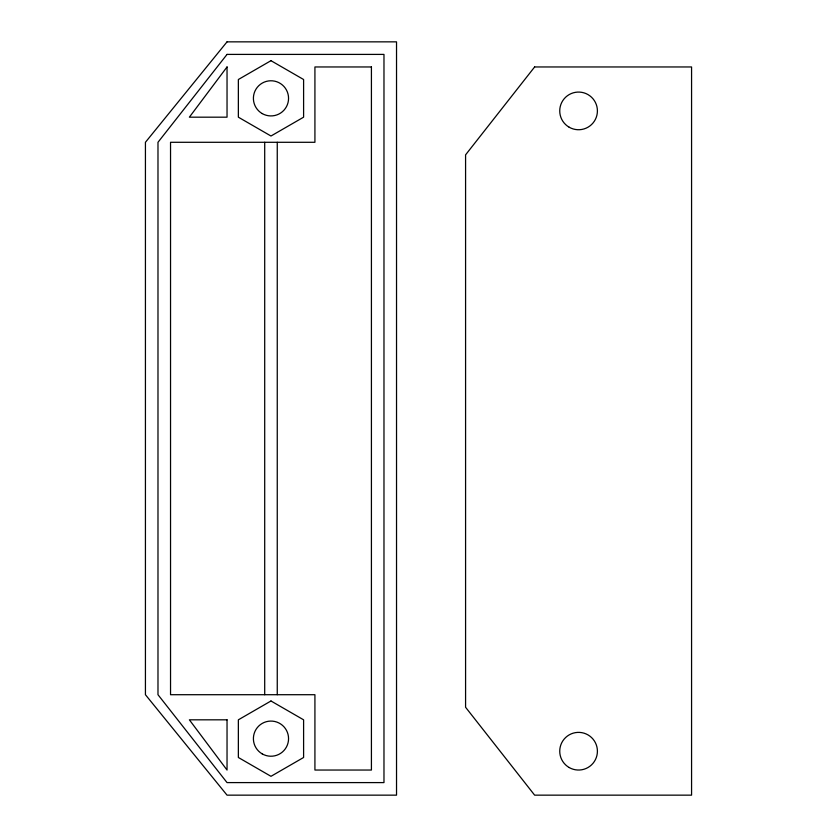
<?xml version="1.0" encoding="UTF-8"?>
<svg xmlns="http://www.w3.org/2000/svg" width="837" height="837" viewBox="0 0 837 837"><rect width="100%" height="100%" fill="white"/><g stroke="black" fill="none" stroke-linecap="round" stroke-linejoin="round"><path stroke-width="1.26" d="M277.256 142.29L277.256 694.71M264.701 142.29L264.701 694.71M227.036 66.96L189.371 117.18L227.036 117.18L227.036 66.96M227.036 54.405L157.984 142.29L157.984 694.71L227.036 782.595L383.974 782.595L383.974 54.405L227.036 54.405M534.634 66.96L465.581 154.845L465.581 707.265L534.634 795.15L691.571 795.15L691.571 66.96L534.634 66.96M227.036 41.85L145.429 142.29L145.429 694.71L227.036 795.15L396.529 795.15L396.529 41.85L227.036 41.85M270.979 60.682L238.357 79.515L238.357 117.18L270.979 136.012L303.601 117.18L303.601 79.515L270.979 60.682M270.979 700.987L238.357 719.82L238.357 757.485L270.979 776.317L303.601 757.485L303.601 719.82L270.979 700.987M371.419 66.96L314.921 66.96L314.921 142.29L170.539 142.29L170.539 694.71L314.921 694.71L314.921 770.04L371.419 770.04L371.419 66.96M227.036 719.82L189.371 719.82L227.036 770.04L227.036 719.82M262.19 753.875A17.577 17.577 0 0 0 288.556 738.652A17.577 17.577 0 0 0 262.19 723.43A17.577 17.577 0 0 0 262.19 753.875M262.19 113.57A17.577 17.577 0 0 0 288.556 98.347A17.577 17.577 0 0 0 262.19 83.125A17.577 17.577 0 0 0 262.19 113.57M569.16 767.519A18.832 18.832 0 0 0 597.409 751.207A18.832 18.832 0 0 0 569.16 734.896A18.832 18.832 0 0 0 569.16 767.519M569.16 127.214A18.832 18.832 0 0 0 597.409 110.902A18.832 18.832 0 0 0 569.16 94.591A18.832 18.832 0 0 0 569.16 127.214"/></g></svg>
